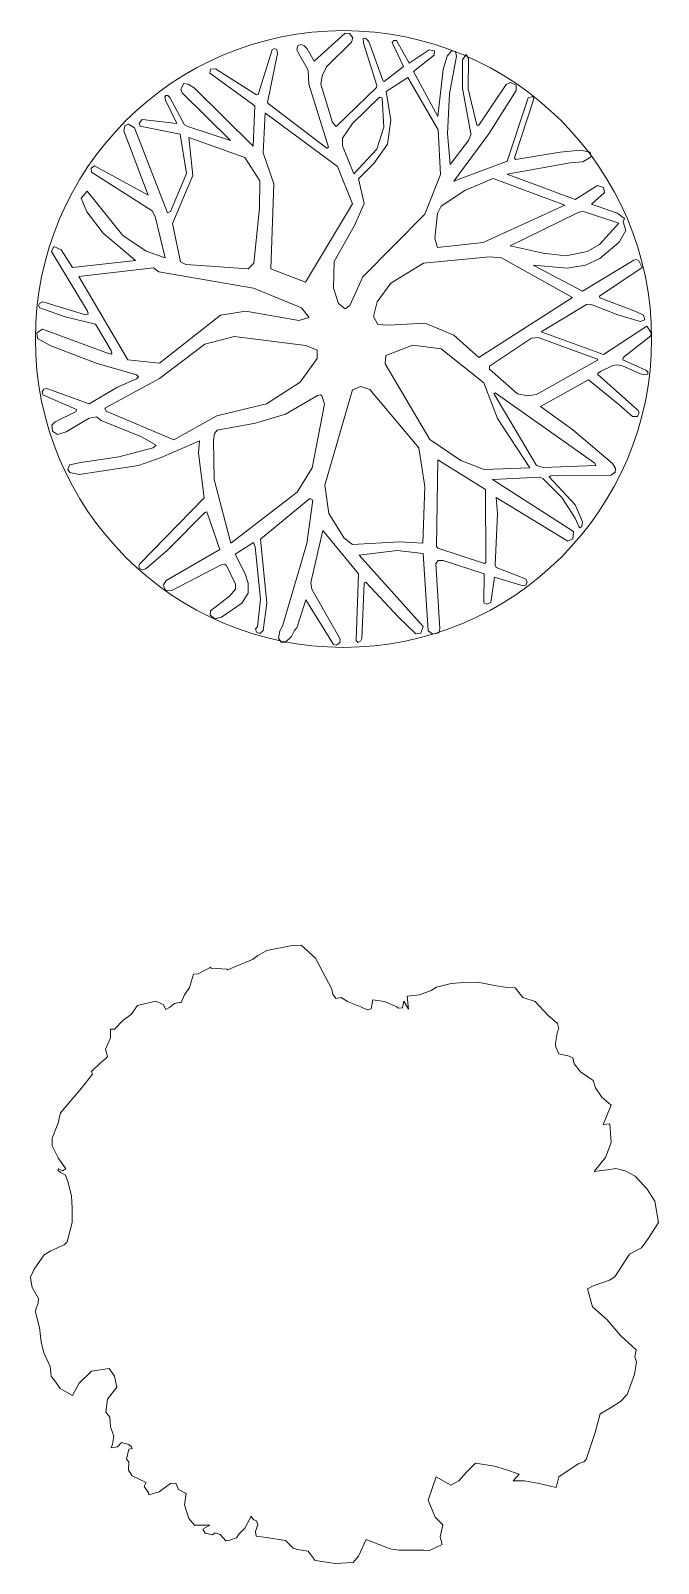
# Model space of a CAD drawing. Header units: millimetres. Extents: x -63086 to 144078, y -129912 to 13382.
# Drawn here: x 53168 to 54187, y -62153 to -59667 of the extents above; entities that cross this region are included whole.
import ezdxf

# ---------------------------------------------------------------- set-up
doc = ezdxf.new("R2010")
doc.units = ezdxf.units.MM
doc.layers.get('0').update_dxf_attribs({"lineweight": 0})
doc.layers.add('観葉植物', color=92, linetype='Continuous', lineweight=9)

# ---------------------------------------------------------------- blocks, each defined once
blk = doc.blocks.new('樹木平面（CAD素材.com）456ad600')
at = {"color": 0, "linetype": 'ByBlock', "lineweight": -2}
for points in [[(207, 332.7), (202.7, 322.1), (173.1, 282.8), (168.9, 333.4), (172.1, 397.5), (183.6, 458.4), (181.9, 466), (175.1, 467.2), (168.1, 458.4), (162, 437), (153.3, 360.9), (113.7, 433.5), (147.2, 460.4), (147.7, 467.1), (138.8, 468.8), (106.8, 447.4), (85.9, 484), (81.6, 484), (78.8, 480.6), (97.6, 441.9), (66.1, 417.5), (64.3, 418.1), (41.3, 482.5), (36, 487.8), (32.2, 487.1), (32.5, 479.6), (54, 410.9), (53.5, 407.7), (-12.1, 344.5), (-17.9, 350.8), (-36.7, 413.3), (-34.8, 426.8), (-27.3, 441.6), (13.2, 481.4), (15, 488.1), (9.8, 495.3), (2.7, 495.7), (-47.4, 450.4), (-59, 470.5), (-63.9, 475.4), (-69.2, 477.4), (-74.3, 475.2), (-75.9, 469.3), (-73.2, 463.6), (-57.4, 436), (-56, 413.3), (-24.5, 311.3), (-26.8, 309.5), (-122.4, 381.7), (-123.2, 383.6)], [(-200.6, -341.1), (-221.9, -280.2), (-225.1, -281.2), (-285.8, -342.2), (-320.9, -372.7), (-326.9, -374.3), (-331.2, -372), (-332, -368.6), (-330.5, -364.8), (-225.9, -257.7), (-235.2, -184.9), (-233.7, -164.9), (-295.9, -192.3), (-332.5, -205.4), (-428.9, -219.7), (-443.9, -216.7), (-447, -211.4), (-444.5, -204.1), (-426.3, -200.1), (-364.6, -191), (-309, -176.4), (-303.7, -172.2), (-327.9, -158.4), (-393.4, -132.1), (-400.8, -126.2), (-412.8, -128.2), (-449.8, -150.7), (-463.8, -155.1), (-472.1, -149.7), (-473.4, -139.9), (-467.9, -134.1), (-433.8, -117.3), (-433.4, -114.1), (-487.8, -90.3), (-488.9, -85.6), (-486.1, -81.4), (-481.5, -80.3), (-412.6, -105.4), (-366.9, -77.9), (-335.9, -64.6), (-332.7, -61.1), (-335.6, -58), (-401.4, -39.2), (-475.7, -10.5), (-496.3, 0.8), (-497.4, 10), (-488.2, 15.7), (-381.5, -23.7), (-376.9, -24.4), (-375.6, -23.3), (-376.7, -18.6), (-402.3, 24), (-451.5, 36.2), (-492.9, 50.3), (-494.8, 54.2), (-493.2, 57.8), (-487.6, 60.1), (-418.4, 39.1), (-414.5, 40), (-415.3, 45), (-473.8, 141.7), (-469.9, 149.9), (-458, 144.4), (-439.5, 116.1), (-337.5, 127.5), (-390, 171.6), (-416.5, 206.3), (-425.8, 228.3), (-416, 239.9), (-357.8, 167.7), (-320.3, 142.4), (-289.5, 131.7), (-305.7, 198.8), (-310.5, 207.9), (-408.7, 270.7), (-409.6, 276.9), (-403.9, 280.8), (-316.9, 233.5), (-356.2, 337.4), (-354.6, 345.7), (-348.9, 348.2), (-339.1, 342.5), (-285.8, 204.5), (-280.6, 207), (-254.5, 268.2), (-264.8, 332.2), (-329.9, 345), (-331.3, 350.2), (-326.9, 355.7), (-270.5, 349.5), (-288.8, 387.5), (-289.7, 392.4), (-288.3, 395.1), (-285.2, 395.1), (-281.5, 391.6), (-257.8, 347.5), (-254.1, 344.9), (-183.5, 322.1), (-262, 399.4), (-264, 405), (-259.1, 414.2), (-251.9, 413.3), (-241.8, 406.6), (-146.5, 312.5), (-144, 378), (-217, 430.9), (-215.9, 437.3), (-207.6, 438.3), (-141.2, 395.9), (-138.6, 396.5), (-115.9, 468.9), (-111.8, 471.2), (-108.3, 469.1), (-107.1, 463.2), (-123.2, 383.6)], [(-200.6, -341.1), (-287.6, -391.8), (-292, -398.7), (-290.3, -405.3), (-287, -408.4), (-278.5, -407.7), (-198.3, -366), (-193.1, -364.9), (-189.6, -367.3), (-175, -397.3), (-175.3, -405.5), (-184.9, -417), (-215.8, -441), (-216.1, -448), (-208.5, -454), (-197.7, -450.9), (-165, -428.2), (-154.8, -411.9), (-154.5, -395.9), (-159.4, -380.8), (-176, -348.9), (-145.8, -330), (-143.5, -336.8), (-134.7, -421.7), (-139.3, -466.9), (-142.9, -469.9), (-141.2, -475.2), (-135.9, -477.5), (-130.1, -472.6), (-124.4, -428.5), (-134.8, -324.8), (-54.6, -258.4), (-49.9, -261.4), (-59.3, -331.8), (-99, -465.4), (-103.5, -473.4), (-105.6, -485.1), (-101, -491.5), (-94.5, -492.1), (-84.2, -482.4), (-79.4, -472.7), (-75.9, -468.5), (-60.8, -422.9), (-16.1, -495.2), (-11.4, -496.3), (-5.9, -491.9), (-5.3, -486.5), (-51.4, -405.8), (-52.7, -394.8), (-33.7, -310.7), (24.2, -380.6), (20.5, -488.4), (23.5, -491.9), (27.7, -490), (29.6, -485.5), (33.6, -395.8), (36.3, -394.1), (89.1, -451.3), (117.2, -478), (125.8, -477.1), (129.3, -466.4), (25.7, -350.7), (87.4, -343.1), (129.4, -348), (137.4, -473.4), (145, -478.9), (154.7, -476.6), (156.4, -470), (150.1, -364.1), (153.6, -359), (162, -359.3), (228.5, -380.7), (227.6, -427.6), (232.9, -430.1), (238.9, -427.2), (245, -386.4), (287.7, -399.2), (293.4, -400), (296.4, -398.7), (298, -394), (295.6, -389.1), (247.7, -370.3), (246.3, -366.9), (249.8, -282.9), (248, -256.9), (364.1, -327.8), (372.4, -324.3), (373.5, -312.3), (242, -228), (318.4, -224.1), (323.4, -226.1), (354.6, -257.2), (376.1, -290.8), (381.8, -303.8), (383.5, -306), (386.8, -304), (387.9, -296.3), (375.9, -268.7), (333.9, -223.4), (336.6, -221.9), (434.4, -220.8), (440.9, -215.7), (441.4, -210.2), (436.5, -201.7), (372, -147.1), (319.7, -109.6), (397.6, -66.1), (446.9, -106.4), (468.8, -125.5), (477.1, -125.7), (479.9, -119.2), (477.6, -115.2), (412.8, -57.3), (412.9, -55.5), (418.1, -51.9), (436.9, -43.2), (445.3, -42), (453.7, -44), (482, -56.5), (490.1, -58.1), (493.8, -56.8), (493.8, -53.4), (490.6, -50.4), (453.2, -33.7), (453.8, -29.9), (498.6, 4.9), (499.4, 9.9), (492.3, 20.7), (421.9, -25.2), (320.8, 11.5), (394.5, 56.2), (400.6, 56.7), (445.1, 39), (481.7, 28.3), (488.9, 31.1), (486.7, 38.6), (474.6, 44.7), (415.9, 66.5), (415.6, 69.4), (484.7, 116.2), (479.1, 126.6), (475.6, 129), (471.1, 128), (387.9, 77.7), (307.7, 119.7), (363, 114.7), (392.9, 119.5), (416.1, 130.4), (447.5, 157.2), (458, 176.1), (453.6, 190.1), (455.8, 195.2), (444.2, 204.2), (402.6, 218.7), (423.7, 237.5), (421.8, 245.5), (412.3, 249.1), (376.1, 226), (265.8, 267.1), (368.1, 285.5), (388.6, 287.4), (401.7, 295.5), (400.3, 302.7), (384.2, 306.1), (351.5, 303.2), (279.1, 290.8), (277.5, 293.8), (308.9, 389.2), (307.3, 393.2), (299.6, 390.9), (265.9, 288.4), (179.2, 256), (235.7, 332.5), (280.4, 403.1), (280.3, 411.8), (270.9, 415.8), (264, 412.5), (219.9, 346.5), (216.6, 346.8), (202.4, 405.4), (202.7, 455.1), (198.9, 461.2), (193.4, 452.8), (192.9, 406.5), (206.7, 332.6)], [(-125.9, 365.6), (-9.7, 279.7), (14.4, 219.1), (-61.6, 92.2), (-117.7, 113.7), (-113, 251.5), (-130.5, 301.8), (-127.3, 366.6)]]:
    blk.add_lwpolyline(points, dxfattribs=at)
for points in [[(104.5, 424.3), (69.5, 401.3), (76.6, 354.7), (71.6, 316.1), (49.2, 284.8), (24.3, 259.7), (33.7, 219.9), (17.7, 184.3), (-15.2, 125.6), (-16.1, 82.4), (-7.9, 57.3), (2.6, 48.8), (10.6, 54.3), (31.2, 100.9), (131.8, 202.6), (157.5, 266.6), (153.8, 339.4)], [(14.7, 349.3), (-1.8, 325.7), (-1.8, 313), (16.8, 267.9), (54.2, 307.8), (65.7, 343.6), (62.8, 391.1), (58.7, 392.2)], [(-160.1, 294.1), (-135.5, 256.4), (-136.2, 211.9), (-145.4, 122.8), (-154.7, 113.9), (-255.7, 120.9), (-264.3, 125.2), (-277.2, 187.2), (-244.5, 265.1), (-250.9, 327)], [(242.8, 260), (196.9, 240.8), (158.3, 215.5), (152.5, 203.3), (148.2, 163.4), (152.5, 148.2), (226.9, 156.6), (359.4, 216.9)], [(391.1, 206), (386.1, 206.7), (379.6, 204.7), (270.4, 151.2), (323.8, 139.3), (360.8, 134.9), (395.2, 142), (415.2, 153.1), (447, 187.9)], [(371.6, 67.5), (256.7, 131.4), (237.2, 133.5), (130, 122.8), (76.9, 90.7), (54.8, 60.3), (48.8, 36.7), (56, 23.7), (73.2, 22.5), (132.7, 25.5), (178.9, 6.2), (219.9, -29.8)], [(-350, -33.9), (-298.7, -39), (-199.3, 38.7), (-158.2, 45.3), (-72.5, 30.2), (-55.4, 35), (-68.1, 50.4), (-145.9, 82.3), (-299.7, 109), (-308.2, 115.5), (-429.5, 101.4)], [(-205.5, -124.8), (-125.1, -104.9), (-70.1, -69.9), (-42.6, -31.8), (-42.9, -17.9), (-60.9, -10.8), (-177.2, 4.1), (-225.1, -8.5), (-298.5, -64.2), (-387.3, -112.4), (-385, -116.8), (-275.2, -163.6)], [(412.4, -32.5), (412.2, -34.1), (313.3, -90.2), (299.2, -92.1), (282.2, -88.8), (236.8, -49.1), (237.1, -43.9), (305.3, 1.1), (316.2, 2.5)], [(228.2, -211.4), (190.3, -197), (140.1, -162.8), (67.9, -40.3), (68.6, -26.9), (112.4, -9.8), (158.4, -16), (227.9, -71.1), (250.2, -128.7), (302.2, -209.1)], [(-75.3, -248.2), (-50.6, -208.7), (-30.8, -105.5), (-34.9, -92), (-37.5, -90.3), (-42.1, -91.5), (-94.1, -121.8), (-143, -136.4), (-204.9, -147.9), (-209.2, -153), (-211.1, -164.1), (-209.9, -227.9), (-182.9, -331.1)], [(14.8, -333.3), (90.9, -328.9), (128.8, -331.2), (131.8, -239.2), (122.2, -176.4), (42.7, -82), (27.6, -76.8), (14.8, -82.7), (-30.4, -237.1), (-23.8, -283), (1.1, -322.8)], [(246, -87.2), (244, -88.2), (313.5, -205.1), (324.1, -208.3), (409.6, -205), (408, -201.2)], [(152.9, -195.8), (151.1, -336.3), (152.9, -339), (228.8, -363.8), (230.8, -362.3), (230.4, -243.9)]]:
    blk.add_lwpolyline(points, close=True, dxfattribs=at)
blk.add_circle((0, 0), 500, dxfattribs=at)
blk = doc.blocks.new('樹木平面（CAD素材.com）5a8531f0')
at = {"color": 0, "linetype": 'ByBlock', "lineweight": -2}
blk.add_lwpolyline([(-462.5, 230.3), (-472.7, 204.3), (-472.7, 191.7), (-463, 172.4), (-450.6, 154.4), (-456, 150.9), (-461.7, 154.1), (-463.5, 152.2), (-459.1, 148.2), (-451, 144.1), (-446.9, 132.4), (-441.2, 110.2), (-440.1, 91.1), (-440.2, 67.1), (-448.5, 35.9), (-453.1, 31.1), (-474.8, 21.5), (-485.7, 14.9), (-501.7, -8.5), (-507.6, -21.5), (-507.5, -26.4), (-504.9, -37.8), (-494.8, -55.8), (-495.6, -63.7), (-499.4, -73), (-499.5, -78.1), (-493.2, -102.8), (-490.5, -126.3), (-486.1, -143.8), (-475.8, -166), (-474.4, -182.5), (-469.3, -187.7), (-459.7, -201.7), (-439.9, -213.3), (-429.1, -193), (-408.9, -173.8), (-380.3, -169.2), (-371.6, -182), (-367.6, -199.7), (-382.9, -219.2), (-385.8, -240.4), (-379, -248.4), (-377.9, -263.8), (-372.5, -279), (-375, -292.2), (-377.2, -297.8), (-366.9, -296.2), (-360.1, -289.4), (-348.3, -292.8), (-344.2, -296.6), (-342.7, -299.2), (-348.4, -300.3), (-352.3, -316.6), (-348.5, -320.6), (-348.6, -334.1), (-342.8, -343.5), (-320, -354.1), (-323.3, -360.7), (-316.5, -370.8), (-315.7, -374.1), (-298.9, -369.2), (-280.5, -355.9), (-272.2, -355.1), (-267.9, -365.5), (-256.1, -371.4), (-255, -371.5), (-258, -390.4), (-251, -412.9), (-241.6, -423.3), (-216.6, -423.4), (-228.2, -430), (-224.5, -436.2), (-212.5, -439.2), (-208.4, -435.9), (-200.1, -438.6), (-190.9, -448.7), (-184.6, -447.8), (-173.6, -444.2), (-169.5, -437.3), (-160.2, -428.4), (-150.2, -409.7), (-150.2, -409), (-145.6, -415), (-141, -416.3), (-139.1, -422.5), (-142.9, -433.8), (-141.8, -441.3), (-124.7, -443.4), (-93.9, -448.5), (-81.7, -460.6), (-75.2, -462.9), (-57.4, -465.4), (-45.8, -480.8), (-12.8, -485.4), (15.7, -484), (24.3, -473.6), (36.7, -446.7), (75.7, -461.7), (90, -464.1), (130, -463.9), (138.5, -464.9), (160.3, -454.6), (157, -442.3), (161.2, -423), (148.9, -410.6), (137.7, -383), (150.6, -345.1), (174.2, -358.5), (187.1, -351.7), (199.9, -337.5), (214.5, -322.7), (245.2, -327.9), (262.8, -333.2), (285.3, -341), (275.3, -351.7), (293.7, -351.6), (317.8, -355.7), (345.4, -362.2), (349.5, -345.1), (380.9, -324.1), (390, -320.5), (394, -316.8), (408.2, -273.3), (416.1, -245.1), (416.1, -243.6), (435.8, -231.4), (449.8, -223), (460.5, -211.6), (472.5, -179.1), (475.4, -158.7), (472.7, -150.6), (475.1, -139), (449.6, -116.1), (428, -90.3), (404.2, -69.6), (396.1, -40.4), (405.1, -35.4), (431.9, -26.4), (440.1, -20.7), (464.2, 16), (483.4, 26.2), (495.2, 42.1), (511, 67.4), (505.2, 102.1), (492.7, 121.6), (473.6, 142.7), (457.2, 151.3), (441.8, 154.7), (428.4, 152.9), (406.8, 150.2), (425.4, 172.6), (434.6, 197.2), (432.4, 227.1), (421.6, 226.3), (434.3, 257.6), (419.2, 270.5), (409.2, 285.7), (405.1, 297.5), (384.4, 311.9), (374.5, 324.4), (372.1, 334.3), (366.5, 337.2), (349.5, 341.1), (344.8, 351.8), (343.9, 357.6), (347.4, 377), (349.5, 381.6), (347.4, 389.9), (331.5, 403.3), (311, 425.6), (291.2, 432.2), (278.8, 447.8), (266, 448.6), (244.9, 451.9), (217.8, 457), (195.2, 456.6), (175, 454.8), (150.8, 449.1), (142.1, 443.6), (123.2, 436.7), (103.3, 434.6), (105.6, 413.2), (98, 426.4), (95.6, 415.7), (88.8, 414.9), (86.4, 417.3), (66.5, 425.6), (47.9, 428.4), (45.1, 413.7), (38.4, 412.4), (28.2, 416.9), (6.7, 425.6), (-4, 432.3), (-12.3, 430.8), (-17.1, 437.6), (-18.8, 445.8), (-45.3, 495.8), (-68.6, 517.1), (-86.2, 515.9), (-124.3, 508.5), (-139, 500.5), (-147.7, 493.7), (-174.1, 483), (-187.8, 476.8), (-188.9, 478.2), (-215.1, 479.6), (-215.2, 481.5), (-235.8, 470.4), (-243.1, 469.8), (-250.1, 448.6), (-258.1, 436.6), (-263.4, 424.2), (-265.9, 424.3), (-274.1, 422.5), (-282.4, 415.8), (-288, 412.8), (-292.5, 421.1), (-305, 426), (-334, 419.3), (-344.5, 404.6), (-357.6, 395.7), (-371.6, 381), (-378.3, 381.1), (-377.9, 367), (-386, 348.4), (-382.7, 336.7), (-386.1, 332.6), (-394.4, 326.2), (-408.9, 312.4), (-407.1, 308), (-425, 285), (-440.7, 266.9), (-459.3, 245.3), (-461.3, 235.8)], close=True, dxfattribs=at)

msp = doc.modelspace()

# ---------------------------------------------------------------- block references
at = {"layer": '観葉植物', "ltscale": 10}
for name, p in [('樹木平面（CAD素材.com）456ad600', (53675.6438, -60167.4028)), ('樹木平面（CAD素材.com）5a8531f0', (53675.6438, -61667.4028))]:
    msp.add_blockref(name, p, dxfattribs=at)

doc.saveas('drawing.dxf')
